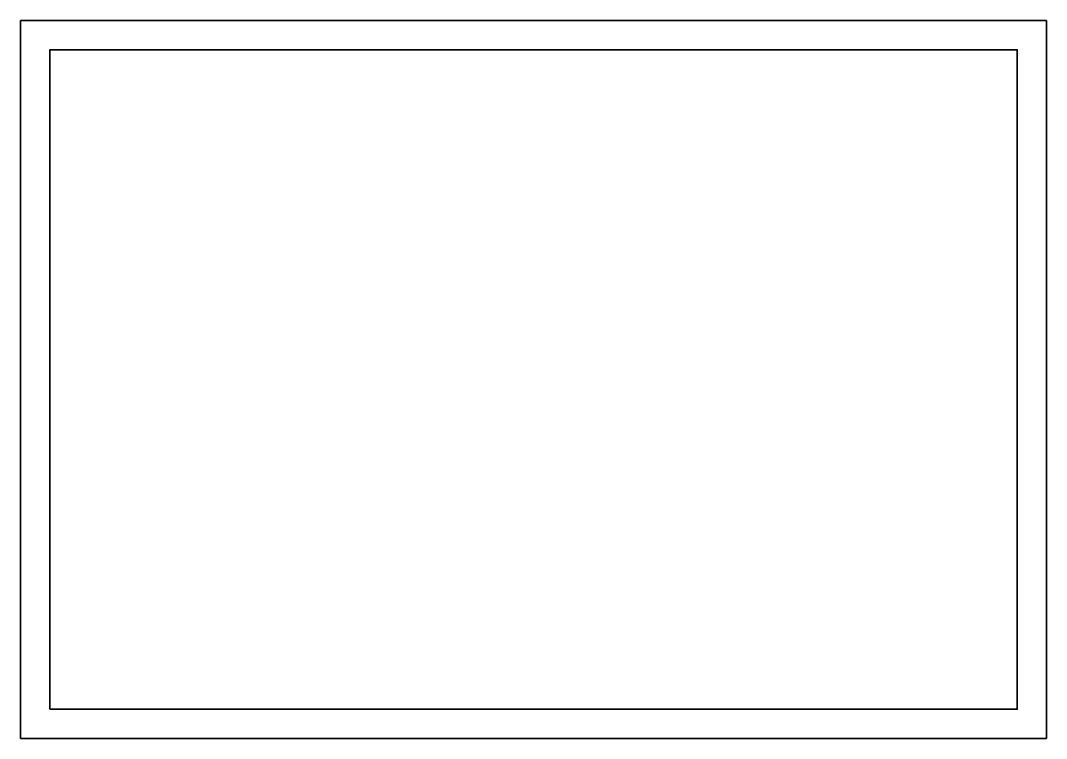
# Model space of a CAD drawing. Header units: millimetres. Extents: x -70 to 280, y 26 to 271.
import ezdxf

# ---------------------------------------------------------------- set-up
doc = ezdxf.new("R2010")
doc.units = ezdxf.units.MM
doc.header["$MEASUREMENT"] = 0
doc.layers.get('0').update_dxf_attribs({"lineweight": 0})
doc.layers.add('Safety', color=7, linetype='Continuous', lineweight=0)

msp = doc.modelspace()

# ---------------------------------------------------------------- linework, layer by layer
at = {"color": 250, "lineweight": 35, "true_color": 0x231f20}
msp.add_lwpolyline([(-59.87, 36.02), (270.13, 36.02), (270.13, 261.02), (-59.87, 261.02)], close=True, dxfattribs=at)
at = {"layer": 'Safety', "color": 18, "lineweight": 35, "true_color": 0x000000}
msp.add_lwpolyline([(280.13, 26.02), (-69.87, 26.02), (-69.87, 271.02), (280.13, 271.02)], close=True, dxfattribs=at)

doc.saveas('drawing.dxf')
